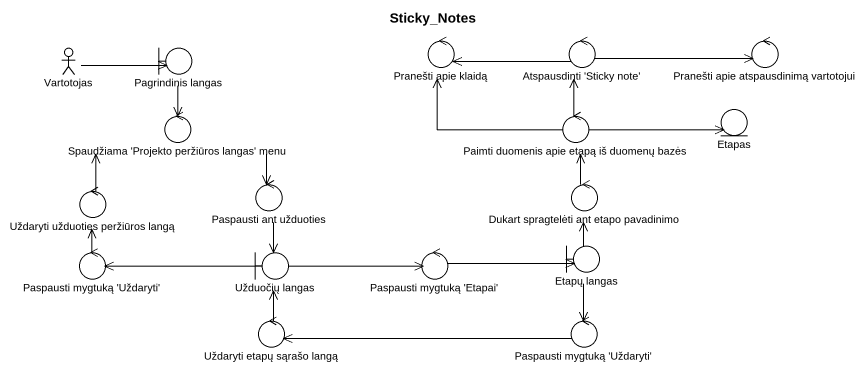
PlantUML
@startuml
title Sticky_Notes
control "Pranešti apie klaidą" as Pranešti_apie_klaidą
control "Atspausdinti 'Sticky note'" as Atspausdinti_Sticky_note
control "Pranešti apie atspausdinimą vartotojui" as Pranešti_apie_atspausdinimą
actor Vartotojas
boundary "Pagrindinis langas" as Pagrindinis_langas
control "Spaudžiama 'Projekto peržiūros langas' menu" as Spaudžiama_Projekto
control "Paimti duomenis apie etapą iš duomenų bazės" as Paimti_duomenis_apie_etapą
entity Etapas
control "Uždaryti užduoties peržiūros langą" as Uždaryti_užduoties
control "Paspausti ant užduoties" as Paspausti_ant_užduoties
control "Dukart spragtelėti ant etapo pavadinimo" as Dukart_spragtelėti_ant
control "Paspausti mygtuką 'Uždaryti'" as Paspausti_mygtuką_Uždaryti
boundary "Užduočių langas" as Užduočių_langas
control "Paspausti mygtuką 'Etapai'" as Paspausti_mygtuką_Etapai
boundary "Etapų langas" as Etapų_langas
control "Uždaryti etapų sąrašo langą" as Uždaryti_etapų_sąrašo_langą
control "Paspausti mygtuką 'Uždaryti'" as Paspausti_mygtuką_Uždaryti_2
Atspausdinti_Sticky_note -left-> Pranešti_apie_klaidą
Atspausdinti_Sticky_note -right-> Pranešti_apie_atspausdinimą
Vartotojas -right-> Pagrindinis_langas
Pagrindinis_langas --> Spaudžiama_Projekto
Spaudžiama_Projekto --> Paspausti_ant_užduoties
Paimti_duomenis_apie_etapą -left-> Pranešti_apie_klaidą
Paimti_duomenis_apie_etapą -up-> Atspausdinti_Sticky_note
Paimti_duomenis_apie_etapą -right-> Etapas
Uždaryti_užduoties -up-> Spaudžiama_Projekto
Paspausti_ant_užduoties --> Užduočių_langas
Dukart_spragtelėti_ant -up-> Paimti_duomenis_apie_etapą
Paspausti_mygtuką_Uždaryti -up-> Uždaryti_užduoties
Užduočių_langas -left-> Paspausti_mygtuką_Uždaryti
Užduočių_langas -right-> Paspausti_mygtuką_Etapai
Paspausti_mygtuką_Etapai -right-> Etapų_langas
Etapų_langas -up-> Dukart_spragtelėti_ant
Etapų_langas --> Paspausti_mygtuką_Uždaryti_2
Uždaryti_etapų_sąrašo_langą -up-> Užduočių_langas
Paspausti_mygtuką_Uždaryti_2 -left-> Uždaryti_etapų_sąrašo_langą
@enduml
